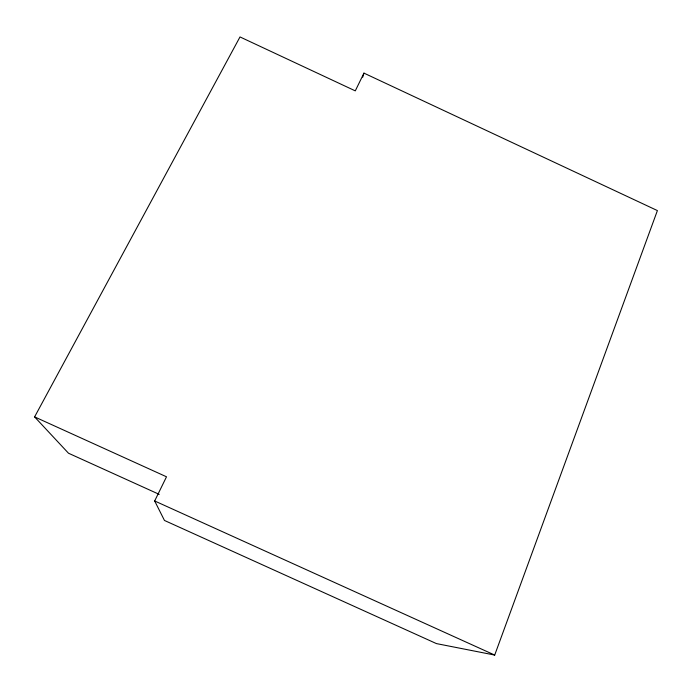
<?xml version="1.0" encoding="UTF-8"?>
<svg xmlns="http://www.w3.org/2000/svg" width="692" height="692" viewBox="0 0 692 692"><rect width="100%" height="100%" fill="white"/><g stroke="black" fill="none" stroke-linecap="round" stroke-linejoin="round"><path stroke-width="1.04" d="M362.703 77.219L363.957 73.118L657.4 210.584L494.702 655.064L436.436 643.595L164.462 520.453L154.671 500.965L166.504 476.788L34.6 416.895L240.003 36.936L355.281 90.868L363.957 73.118M154.671 500.965L494.702 655.064M159.229 494.365L68.482 453.217L34.6 416.895"/></g></svg>
